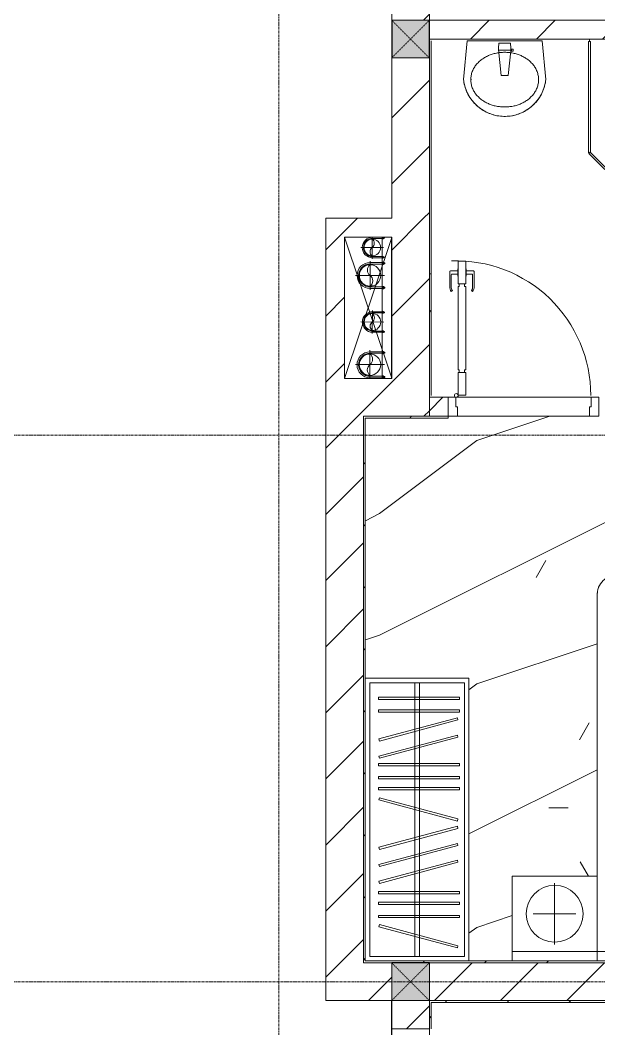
# Model space of a CAD drawing. Header units: millimetres. Extents: x 5121 to 246734, y -48180 to 129206.
# Drawn here: x 116880 to 119953, y 25287 to 30637 of the extents above; entities that cross this region are included whole.
import ezdxf

# ---------------------------------------------------------------- set-up
doc = ezdxf.new("R2010")
doc.units = ezdxf.units.MM
for name, pattern in [('Dash', [6, 3, -3]), ('Grid Line', [22.225, 12.7, -3.175, 3.175, -3.175]), ('IMPORT-CENTER _3_', [10.16, 6.35, -1.27, 1.27, -1.27])]:
    doc.linetypes.add(name, pattern=pattern)
for name, color, linetype, lineweight in [('0-1', 7, 'Continuous', 5), ('0-2', 50, 'Continuous', 9), ('A-CLNG', 13, 'Continuous', 9), ('A-DETL-GENF', 92, 'Continuous', 9), ('A-DETL-GENF-1', 50, 'Continuous', 9), ('A-DOOR', 31, 'Continuous', 9), ('A-DOOR-1', 253, 'Continuous', 9), ('A-DOOR-2', 50, 'Continuous', 9), ('A-DOOR-FRAM', 31, 'Continuous', 9), ('A-FLOR', 192, 'Continuous', 9), ('A-FLOR-1', 50, 'Continuous', 9), ('A-FLOR-PATT-1', 9, 'Continuous', 9), ('A-GLAZ-CURT-1', 253, 'Continuous', 9), ('A-GLAZ-CURT-2', 50, 'Continuous', 9), ('A-WALL', 113, 'Continuous', 9), ('A-WALL-1', 250, 'Continuous', 18), ('A-WALL-2', 50, 'Continuous', 9), ('A-WALL-PATT-1', 9, 'Continuous', 9), ('A-WALL-PATT-2', 50, 'Continuous', 9), ('A-WALL-PATT-3', 111, 'Continuous', 9), ('G-IMPT', 8, 'Continuous', 9), ('G-IMPT-2', 8, 'IMPORT-CENTER _3_', 9), ('I-FURN-1', 253, 'Continuous', 9), ('M-EQPM', 50, 'Continuous', 9), ('P-SANR-FIXT-1', 253, 'Continuous', 9), ('P-SANR-FIXT-2', 221, 'Continuous', 9), ('S-COLS', 52, 'Continuous', 9), ('S-COLS-1', 7, 'Continuous', 5), ('S-COLS-5', 52, 'Continuous', 25), ('S-COLS-6', 52, 'Dash', 9), ('S-COLS-HDLN', 52, 'Dash', 9), ('S-GRID-1', 1, 'Grid Line', 9)]:
    doc.layers.add(name, color=color, linetype=linetype, lineweight=lineweight)
pattern_1 = [(45, (0, 0), (-175.3625, 175.3625), [])]
pattern_2 = [(45, (0, 0), (-164.40233, 164.40233), [])]

# ---------------------------------------------------------------- blocks, each defined once
blk = doc.blocks.new('DOOR_CW_01 CANH MO-PANEL KINH - DIG_02-800x2200-CỬA NHÔM KÍNH-400864-TKCS_MB TỔNG THỂ TẦNG 1')
at = {"layer": 'A-DETL-GENF-1'}
for p, q in [((-347, 772), (-307, 772)), ((-347, 652), (-347, 772)), ((-307, 772), (-307, 652)), ((-392, 637), (-392, 716.5)), ((-349, 720.5), (-388, 720.5)), ((-384, 699.5), (-384, 637)), ((-349, 703.5), (-380, 703.5)), ((-349, 731.8), (-347, 731.8)), ((-349, 692.2), (-349, 731.8)), ((-347, 692.2), (-347, 731.8)), ((-307, 692.2), (-307, 731.8)), ((-305, 731.8), (-307, 731.8)), ((-305, 692.2), (-305, 731.8)), ((-305, 720.5), (-266, 720.5)), ((-305, 703.5), (-274, 703.5)), ((-270, 699.5), (-270, 637)), ((-262, 637), (-262, 716.5)), ((-347, 692.2), (-349, 692.2)), ((-307, 652), (-347, 652)), ((-313, 652), (-341, 652)), ((-341, 652), (-341, 638)), ((-313, 638), (-313, 652)), ((-307, 692.2), (-305, 692.2)), ((-383.9, 611.2), (-377.3, 615.8)), ((-347, 638), (-341, 638)), ((-347, 638), (-347, 196)), ((-307, 638), (-313, 638)), ((-307, 196), (-307, 638)), ((-270.1, 611.2), (-276.7, 615.8)), ((-347, 196), (-341, 196)), ((-307, 182), (-347, 182)), ((-347, 182), (-347, 62)), ((-341, 196), (-341, 182)), ((-341, 182), (-313, 182)), ((-307, 196), (-313, 196)), ((-313, 182), (-313, 196)), ((-307, 62), (-307, 182)), ((-347, 62), (-307, 62))]:
    blk.add_line(p, q, dxfattribs=at)
blk.add_circle((-357, 60), 10, dxfattribs=at)
for centre, radius, start, end in [((-357, 60), 714, 360, 92), ((-388, 716.5), 4, 90, 180), ((-380, 699.5), 4, 90, 180), ((-274, 699.5), 4, 0, 90), ((-266, 716.5), 4, 0, 90), ((-347, 637), 45, 180, 215), ((-347, 637), 37, 180, 215), ((-307, 637), 37, 325, 0), ((-307, 637), 45, 325, 0)]:
    blk.add_arc(centre, radius, start, end, dxfattribs=at)
at = {"layer": 'A-DOOR-2'}
for p, q in [((-360, 50), (-400, 50)), ((-400, 50), (-400, -50)), ((-360, 0), (-360, 50)), ((-350, 0), (-360, 0)), ((-357, 50), (-332, 50)), ((-350, -50), (-350, 0)), ((360, 0), (350, 0)), ((350, 0), (350, -50)), ((400, 50), (360, 50)), ((360, 50), (360, 0)), ((400, -50), (400, 50)), ((-400, -50), (-350, -50)), ((350, -50), (400, -50))]:
    blk.add_line(p, q, dxfattribs=at)
blk = doc.blocks.new('bonruatreo - Chậu rửa-348246-TKCS_MB TỔNG THỂ TẦNG 1')
at = {"layer": 'P-SANR-FIXT-1'}
for p, q in [((-218.6, 205), (-198.4, 0)), ((180.6, 205), (176.4, 205)), ((198.4, 0), (218.6, 205)), ((-198.4, 0), (198.4, 0)), ((165, 0), (-165, 0))]:
    blk.add_line(p, q, dxfattribs=at)
at = {"layer": 'P-SANR-FIXT-1', "flags": 128}
blk.add_lwpolyline([(-218.6, 205), (-217.4, 213.7), (-215.9, 222.4), (-214, 231), (-211.8, 239.5), (-209.3, 247.9), (-206.4, 256.2), (-203.2, 264.4), (-199.6, 272.5), (-195.8, 280.4), (-191.6, 288.1), (-187.1, 295.7), (-182.3, 303.1), (-177.3, 310.3), (-171.9, 317.3), (-166.3, 324.1), (-160.4, 330.6), (-154.2, 336.9), (-147.8, 342.9), (-141.2, 348.7), (-134.3, 354.2), (-127.3, 359.4), (-120, 364.4), (-112.5, 369), (-104.9, 373.4), (-97.1, 377.4), (-89.1, 381.2), (-81, 384.6), (-72.7, 387.6), (-64.4, 390.4), (-55.9, 392.8), (-47.3, 394.8), (-38.7, 396.6), (-30, 397.9), (-21.3, 399), (-12.5, 399.6), (-3.7, 400), (5.1, 399.9), (13.9, 399.6), (22.6, 398.8), (31.4, 397.8), (40.1, 396.3), (48.7, 394.5), (57.2, 392.4), (65.7, 390), (74, 387.2), (82.2, 384.1), (90.3, 380.6), (98.3, 376.8), (106.1, 372.7), (113.7, 368.3), (121.1, 363.6), (128.4, 358.7), (135.4, 353.4), (142.2, 347.8), (148.8, 342), (155.2, 335.9), (161.3, 329.6), (167.2, 323), (172.8, 316.2), (178.1, 309.2), (183.1, 302), (187.8, 294.6), (192.2, 287), (196.4, 279.2), (200.2, 271.3), (203.7, 263.2), (206.8, 255), (209.7, 246.6), (212.2, 238.2), (214.3, 229.7), (216.1, 221.1), (217.6, 212.4), (218.6, 205)], dxfattribs=at)
at = {"layer": 'P-SANR-FIXT-1'}
blk.add_arc((0, 180), 220, 6.525, 173.475, dxfattribs=at)
for points in [[(-180, 205), (-180, 212.4), (-178.6, 227.3), (-172.4, 248.8), (-162.5, 268.9), (-149.4, 287), (-133.8, 303), (-116.1, 316.6), (-96.9, 327.9), (-76.5, 336.8), (-55.2, 343.5), (-33.3, 347.9), (-11.2, 350.1), (11.1, 350.1), (33.3, 347.9), (55.2, 343.5), (76.5, 336.8), (96.9, 327.9), (116.1, 316.6), (133.8, 302.9), (149.5, 287), (162.5, 268.8), (172.4, 248.8), (178.6, 227.3), (180, 212.4), (180, 205)], [(180, 205), (180, 197.6), (178.6, 182.7), (172.4, 161.2), (162.5, 141.2), (149.5, 123), (133.8, 107.1), (116.1, 93.4), (96.9, 82.1), (76.5, 73.2), (55.2, 66.5), (33.3, 62.1), (11.1, 59.9), (-11.2, 59.9), (-33.3, 62.1), (-55.2, 66.5), (-76.5, 73.2), (-96.9, 82.1), (-116.1, 93.4), (-133.8, 107), (-149.4, 123), (-162.5, 141.1), (-172.4, 161.2), (-178.6, 182.7), (-180, 197.6), (-180, 205)]]:
    blk.add_open_spline(points, degree=3, dxfattribs=at)
at = {"layer": 'P-SANR-FIXT-2'}
for p, q in [((-18.5, 182.5), (-32.2, 52.9)), ((18.5, 182.5), (-18.5, 182.5)), ((33, 45.4), (18.5, 182.5)), ((-35.6, 54.2), (-44.7, 54.2)), ((-44.7, 54.2), (-44.7, 42.8)), ((-35.6, 52.9), (-35.6, 54.2)), ((-44.7, 42.8), (-35.6, 42.8)), ((-32.2, 52.9), (-35.6, 52.9)), ((-35.6, 44.2), (-35.6, 52.9)), ((-35.6, 42.8), (-35.6, 44.2)), ((-35.6, 44.2), (-33.1, 44.2)), ((-32.2, 52.9), (-33.1, 44.2)), ((-33, 37.3), (-31.4, 12.2)), ((32.7, 48.5), (-32.7, 48.5)), ((-30.2, 11), (30.2, 11)), ((31.4, 12.2), (33, 37.3))]:
    blk.add_line(p, q, dxfattribs=at)
for centre, radius, start, end in [((5.5, 41.4), 38.7, 175.8543, 186.034), ((-30.1, 12.3), 1.3, 183.5997, 268.7722), ((30.1, 12.3), 1.3, 271.2278, 356.4003), ((-5.5, 41.4), 38.7, 353.966, 6.034)]:
    blk.add_arc(centre, radius, start, end, dxfattribs=at)
blk = doc.blocks.new('System Panel - Glazed-850632-TKCS_MB TỔNG THỂ TẦNG 1')
at = {"layer": 'A-GLAZ-CURT-2'}
for p, q in [((295.3, 5), (-295.3, 5)), ((-295.3, 5), (-295.3, -5)), ((295.3, -5), (295.3, 5)), ((-295.3, -5), (295.3, -5))]:
    blk.add_line(p, q, dxfattribs=at)
blk = doc.blocks.new('System Panel - Glazed-850633-TKCS_MB TỔNG THỂ TẦNG 1')
at = {"layer": 'A-GLAZ-CURT-2'}
for p, q in [((316.6, 5), (-316.6, 5)), ((-316.6, 5), (-316.6, -5)), ((316.6, -5), (316.6, 5)), ((-316.6, -5), (316.6, -5))]:
    blk.add_line(p, q, dxfattribs=at)
blk = doc.blocks.new('GIUONG NGU-2TAB-1600x2000 - GIUONG NGU-2TAB-1600x2000-842839-TKCS_MB TỔNG THỂ TẦNG 1')
at = {"layer": 'I-FURN-1'}
for p, q in [((8.5, 0), (8.5, -50)), ((458.5, -50), (458.5, 0)), ((458.5, 0), (458.5, -50)), ((2108.2, -50), (2108.2, 0)), ((458.5, -50), (8.5, -50)), ((8.5, -50), (8.5, -450.3)), ((8.5, -50), (458.5, -50)), ((458.5, -50), (8.5, -50)), ((8.5, -50), (8.5, -450.3)), ((458.5, -450.3), (458.5, -50)), ((2108.2, -50), (458.5, -50)), ((458.5, -50), (458.5, -1938.9)), ((458.5, -50), (2108.2, -50)), ((458.5, -1938.9), (458.5, -50)), ((458.5, -450.3), (458.5, -50)), ((458.5, -50), (2108.2, -50)), ((2108.2, 0), (2108.2, -50)), ((2558.2, -50), (2108.2, -50)), ((2108.2, -50), (2108.2, -450.3)), ((2108.2, -1938.9), (2108.2, -50)), ((2108.2, -50), (2558.2, -50)), ((2108.2, -50), (2558.2, -50)), ((2108.2, -450.3), (2108.2, -50)), ((2108.2, -50), (2108.2, -1938.9)), ((2558.2, -50), (2558.2, 0)), ((2558.2, -450.3), (2558.2, -50)), ((2558.2, -50), (2558.2, -450.3)), ((233.5, -86.8), (233.5, -413.5)), ((508.5, -100), (2058.2, -100)), ((508.5, -1938.9), (508.5, -100)), ((2058.2, -100), (2058.2, -1938.9)), ((2333.2, -86.8), (2333.2, -413.5)), ((120.2, -250.2), (346.8, -250.2)), ((2446.5, -250.2), (2219.8, -250.2)), ((8.5, -450.3), (458.5, -450.3)), ((8.5, -450.3), (458.5, -450.3)), ((2108.2, -450.3), (2558.2, -450.3)), ((2558.2, -450.3), (2108.2, -450.3)), ((1997.1, -2000), (569.6, -2000)), ((569.6, -2050), (1997.1, -2050)), ((1997.1, -2050), (569.6, -2050))]:
    blk.add_line(p, q, dxfattribs=at)
for centre in [(233.5, -250.2), (2333.2, -250.2)]:
    blk.add_circle(centre, 150.7, dxfattribs=at)
for centre, radius, start, end in [((569.6, -1938.9), 111.1, 180, 270), ((569.6, -1938.9), 111.1, 180, 270), ((569.6, -1938.9), 61.1, 180, 270), ((1997.1, -1938.9), 111.1, 270, 360), ((1997.1, -1938.9), 61.1, 270, 0), ((1997.1, -1938.9), 111.1, 270, 0)]:
    blk.add_arc(centre, radius, start, end, dxfattribs=at)
blk = doc.blocks.new('TU QUAN AO-SUITE ROOM_3 - TU QUAN AO-SUITE ROOM_3-V96-TKCS_MB TỔNG THỂ TẦNG 1')
at = {"layer": 'I-FURN-1'}
for p, q in [((-550, 1500), (0, 1500)), ((0, 1500), (-550, 1500)), ((0, 1500), (0, 0)), ((0, 0), (0, 1500)), ((-24, 1476), (-526, 1476)), ((-526, 1476), (-526, 600)), ((-526, 1476), (-526, 24)), ((-287, 576), (-287, 1476)), ((-263, 576), (-263, 1476)), ((-24, 24), (-24, 1476)), ((-480.1, 1386.9), (-480.1, 1398.9)), ((-480.1, 1398.9), (-50.1, 1398.9)), ((-480.1, 1386.9), (-480.1, 1398.9)), ((-50.1, 1398.9), (-50.1, 1386.9)), ((-50.1, 1386.9), (-480.1, 1386.9)), ((-480.1, 1320.5), (-480.1, 1332.5)), ((-480.1, 1332.5), (-50.1, 1332.5)), ((-480.1, 1320.5), (-480.1, 1332.5)), ((-50.1, 1320.5), (-480.1, 1320.5)), ((-478.3, 1178.1), (-61.3, 1289.9)), ((-61.3, 1289.9), (-58.2, 1278.3)), ((-50.1, 1332.5), (-50.1, 1320.5)), ((-58.2, 1278.3), (-475.2, 1166.5)), ((-478.3, 1086.9), (-61.3, 1198.6)), ((-475.2, 1166.5), (-478.3, 1178.1)), ((-58.2, 1187.1), (-475.2, 1075.3)), ((-61.3, 1198.6), (-58.2, 1187.1)), ((-475.2, 1075.3), (-478.3, 1086.9)), ((-480.1, 1035.3), (-480.1, 1047.3)), ((-480.1, 1047.3), (-50.1, 1047.3)), ((-480.1, 1035.3), (-480.1, 1047.3)), ((-50.1, 1035.3), (-480.1, 1035.3)), ((-50.1, 1047.3), (-50.1, 1035.3)), ((-480.1, 965.8), (-480.1, 977.8)), ((-480.1, 977.8), (-50.1, 977.8)), ((-480.1, 965.8), (-480.1, 977.8)), ((-50.1, 965.8), (-480.1, 965.8)), ((-50.1, 977.8), (-50.1, 965.8)), ((-480.1, 908.6), (-480.1, 920.6)), ((-480.1, 920.6), (-50.1, 920.6)), ((-480.1, 908.6), (-480.1, 920.6)), ((-50.1, 920.6), (-50.1, 908.6)), ((-50.1, 908.6), (-480.1, 908.6)), ((-475.2, 865.5), (-478.3, 853.9)), ((-58.2, 753.7), (-475.2, 865.5)), ((-478.3, 853.9), (-61.3, 742.1)), ((-61.3, 742.1), (-58.2, 753.7)), ((-478.3, 603.1), (-61.3, 714.9)), ((-58.2, 703.3), (-475.2, 591.5)), ((-61.3, 714.9), (-58.2, 703.3)), ((-526, 24), (-526, 600)), ((-478.3, 511.9), (-61.3, 623.6)), ((-475.2, 591.5), (-478.3, 603.1)), ((-58.2, 612.1), (-475.2, 500.3)), ((-61.3, 623.6), (-58.2, 612.1)), ((-287, 24), (-287, 576)), ((-263, 24), (-263, 576)), ((-478.3, 423.1), (-61.3, 534.9)), ((-475.2, 500.3), (-478.3, 511.9)), ((-58.2, 523.3), (-475.2, 411.5)), ((-61.3, 534.9), (-58.2, 523.3)), ((-475.2, 411.5), (-478.3, 423.1)), ((-480.1, 368.4), (-480.1, 356.4)), ((-50.1, 368.4), (-480.1, 368.4)), ((-480.1, 356.4), (-50.1, 356.4)), ((-50.1, 356.4), (-50.1, 368.4)), ((-480.1, 311.2), (-480.1, 299.2)), ((-50.1, 311.2), (-480.1, 311.2)), ((-480.1, 299.2), (-50.1, 299.2)), ((-50.1, 299.2), (-50.1, 311.2)), ((-480.1, 241.7), (-480.1, 229.7)), ((-50.1, 241.7), (-480.1, 241.7)), ((-480.1, 229.7), (-50.1, 229.7)), ((-50.1, 229.7), (-50.1, 241.7)), ((-475.2, 192.7), (-478.3, 181.1)), ((-478.3, 181.1), (-61.3, 69.4)), ((-58.2, 80.9), (-475.2, 192.7)), ((-61.3, 69.4), (-58.2, 80.9)), ((-526, 24), (-24, 24))]:
    blk.add_line(p, q, dxfattribs=at)
blk = doc.blocks.new('NCV_TKTC_TANG 1_rvt-1-TKCS_MB TỔNG THỂ TẦNG 1')
at = {"layer": 'A-FLOR-PATT-1'}
h = blk.add_hatch(dxfattribs=at)
h.set_pattern_fill('FP_8', color=256, style=0, pattern_type=2)
h.set_pattern_definition([(0, (0, 0), (2519.68, 629.92), [103.937, -1785.823, 103.937, -1785.823, -10078.72]), (0, (0, 0), (2519.68, 629.92), [-3779.52, 103.937, -3675.583, 103.937, -1785.823, -4409.44]), (0, (0, 0), (2519.68, 629.92), [-9448.8, 103.937, -1155.903, 103.937, -3045.663]), (120, (944.9, 314.96), (-1805.3667, 1867.147), [103.937, -1785.823, 103.937, -11864.543]), (120, (944.9, 314.96), (-1805.3667, 1867.147), [-1993.697, -1785.823, 103.937, -3675.583, -6299.2]), (120, (944.9, 314.96), (-1805.3667, 1867.147), [-7559.04, 103.937, -1785.823, 103.937, -4305.503]), (120, (944.9, 314.96), (-1805.3667, 1867.147), [-9552.737, -1155.903, 103.937, -3045.663]), (240, (1259.84, 1574.8), (-714.3133, -2497.067), [103.937, -1785.823, 103.937, -11864.543]), (240, (1259.84, 1574.8), (-714.3133, -2497.067), [-1993.697, -1785.823, 103.937, -3675.583, -6299.2]), (240, (1259.84, 1574.8), (-714.3133, -2497.067), [-7559.04, 103.937, -1785.823, 103.937, -4305.503]), (240, (1259.84, 1574.8), (-714.3133, -2497.067), [-9552.737, -1155.903, 103.937, -3045.663])])
h.paths.add_polyline_path([(119492.8, 25646.9), (119492.8, 26097.3), (119942.8, 26097.3), (119942.8, 27585.8), (119946.6, 27614.6), (119957.7, 27641.4), (119975.4, 27664.4), (119998.4, 27682), (120025.2, 27693.2), (120053.9, 27696.9), (121481.4, 27696.9), (121510.1, 27693.2), (121540.8, 27679.1), (121559.9, 27664.4), (121577.6, 27641.4), (121588.7, 27614.6), (121592.5, 27585.8), (121592.5, 26097.3), (122042.5, 26097.3), (122042.6, 25646.9), (122052.6, 25646.9), (122052.6, 25736.9), (122752.6, 25736.9), (122750.1, 28526.9), (121652.6, 28526.9), (121652.6, 28276.9), (120052.6, 28276.9), (120052.6, 28526.9), (119952.6, 28526.9), (119952.6, 28536.9), (119152.6, 28536.9), (119152.6, 28526.9), (118712.6, 28526.9), (118713.8, 27146.9), (119262.6, 27146.9), (119262.6, 25646.9), (119283.6, 25646.9)])
h = blk.add_hatch(dxfattribs=at)
h.set_pattern_fill('FP_4', color=256, style=0, pattern_type=2)
h.set_pattern_definition([(216.87, (516.46, 1291.15), (3873.4454, 2582.3069), [645.575, -5810.175]), (206.565, (1291.15, 903.8), (-1291.1515, -1291.1492), [1443.55, -1443.55]), (198.435, (1291.15, 258.23), (-2582.2983, -1291.1527), [816.596, -3266.38])])
h.paths.add_polyline_path([(119492.8, 25646.9), (119492.8, 26097.3), (119942.8, 26097.3), (119942.8, 27585.8), (119946.6, 27614.6), (119957.7, 27641.4), (119975.4, 27664.4), (119998.4, 27682), (120025.2, 27693.2), (120053.9, 27696.9), (121481.4, 27696.9), (121510.1, 27693.2), (121540.8, 27679.1), (121559.9, 27664.4), (121577.6, 27641.4), (121588.7, 27614.6), (121592.5, 27585.8), (121592.5, 26097.3), (122042.5, 26097.3), (122042.6, 25646.9), (122052.6, 25646.9), (122052.6, 25736.9), (122752.6, 25736.9), (122750.1, 28526.9), (121652.6, 28526.9), (121652.6, 28276.9), (120052.6, 28276.9), (120052.6, 28526.9), (119952.6, 28526.9), (119952.6, 28536.9), (119152.6, 28536.9), (119152.6, 28526.9), (118712.6, 28526.9), (118713.8, 27146.9), (119262.6, 27146.9), (119262.6, 25646.9), (119283.6, 25646.9)])
at = {"layer": 'A-WALL-PATT-1'}
h = blk.add_hatch(dxfattribs=at)
h.set_pattern_fill('FP_2', color=256, style=0, pattern_type=2)
h.set_pattern_definition(pattern_1)
h.paths.add_polyline_path([(122417.9, 30536.9), (122752.6, 30536.9), (122752.6, 30636.9), (120952.6, 30636.9), (120952.6, 30536.9), (121902.6, 30536.9)])
h.paths.add_polyline_path([(119052.6, 30536.9), (120852.6, 30536.9), (120852.6, 30636.9), (119052.6, 30636.9)])
h = blk.add_hatch(dxfattribs=at)
h.set_pattern_fill('FP_11', color=256, style=0, pattern_type=2)
h.set_pattern_definition([(0, (0, 0), (1259.84, 314.96), [103.937, -840.943, 103.937, -840.943, -5039.36]), (0, (0, 0), (1259.84, 314.96), [-1889.76, 103.937, -1785.823, 103.937, -840.943, -2204.72]), (0, (0, 0), (1259.84, 314.96), [-4724.4, 103.937, -525.983, 103.937, -1470.863]), (120, (472.44, 157.48), (-902.6834, 933.57344), [103.937, -840.943, 103.937, -5880.303]), (120, (472.44, 157.48), (-902.6834, 933.57344), [-1048.817, -840.943, 103.937, -1785.823, -3149.6]), (120, (472.44, 157.48), (-902.6834, 933.57344), [-3779.52, 103.937, -840.943, 103.937, -2100.783]), (120, (472.44, 157.48), (-902.6834, 933.57344), [-4828.337, -525.983, 103.937, -1470.863]), (240, (629.92, 787.4), (-357.1566, -1248.53344), [103.937, -840.943, 103.937, -5880.303]), (240, (629.92, 787.4), (-357.1566, -1248.53344), [-1048.817, -840.943, 103.937, -1785.823, -3149.6]), (240, (629.92, 787.4), (-357.1566, -1248.53344), [-3779.52, 103.937, -840.943, 103.937, -2100.783]), (240, (629.92, 787.4), (-357.1566, -1248.53344), [-4828.337, -525.983, 103.937, -1470.863])])
h.paths.add_polyline_path([(119062.6, 28646.9), (119062.6, 30526.9), (119052.6, 30526.9), (119052.6, 28646.9), (119059.1, 28646.9)])
h = blk.add_hatch(dxfattribs=at)
h.set_pattern_fill('FP_2', color=256, style=0, pattern_type=2)
h.set_pattern_definition(pattern_1)
h.paths.add_polyline_path([(119052.6, 28536.9), (119152.6, 28536.9), (119152.6, 28636.9), (119052.6, 28636.9), (119052.6, 28586.9)])
h.paths.add_polyline_path([(120852.6, 28536.9), (120852.6, 28636.9), (119952.6, 28636.9), (119952.6, 28536.9), (120349.5, 28536.9)])
at = {"layer": 'A-WALL-PATT-2'}
h = blk.add_hatch(dxfattribs=at)
h.set_pattern_fill('FP_10', color=256, style=0, pattern_type=2)
h.set_pattern_definition(pattern_2)
h.paths.add_polyline_path([(119052.6, 30636.9), (119062.6, 30638.4), (119062.6, 32396.1), (119052.6, 32395.3), (119052.6, 30637)])
h.paths.add_polyline_path([(119062.6, 33486.1), (119062.6, 33636.9), (119052.6, 33636.9), (119053.4, 33486.1), (119062.2, 33486.1)])
h = blk.add_hatch(dxfattribs=at)
h.set_pattern_fill('FP_10', color=256, style=0, pattern_type=2)
h.set_pattern_definition(pattern_2)
h.paths.add_polyline_path([(121652.6, 28526.9), (122752.6, 28526.9), (122752.6, 28536.9), (119952.6, 28536.9), (119952.6, 28526.9), (121183.2, 28526.9)])
h.paths.add_polyline_path([(118852.6, 28526.9), (119152.6, 28526.9), (119152.6, 28536.9), (118702.6, 28536.9), (118702.6, 28526.9), (118721.2, 28526.9)])
h = blk.add_hatch(dxfattribs=at)
h.set_pattern_fill('FP_10', color=256, style=0, pattern_type=2)
h.set_pattern_definition(pattern_2)
h.paths.add_polyline_path([(118702.6, 25636.9), (118712.6, 25637.2), (118712.6, 28526.9), (118702.6, 28526.9), (118702.6, 25646.9)])
h = blk.add_hatch(dxfattribs=at)
h.set_pattern_fill('FP_10', color=256, style=0, pattern_type=2)
h.set_pattern_definition(pattern_2)
h.paths.add_polyline_path([(121592.5, 25636.9), (122052.6, 25636.9), (122052.6, 25646.9), (118712.6, 25646.9), (118713.8, 25636.9), (121183.2, 25636.9)])
h = blk.add_hatch(dxfattribs=at)
h.set_pattern_fill('FP_10', color=256, style=0, pattern_type=2)
h.set_pattern_definition(pattern_2)
h.paths.add_polyline_path([(119062.6, 22436.9), (119062.6, 24196.5), (119052.6, 24196.5), (119052.6, 22436.9)])
h.paths.add_polyline_path([(119052.6, 25286.5), (119062.6, 25287.4), (119062.6, 25436.9), (119052.6, 25436.9), (119052.6, 25287)])
h = blk.add_hatch(dxfattribs=at)
h.set_pattern_fill('FP_10', color=256, style=0, pattern_type=2)
h.set_pattern_definition(pattern_2)
h.paths.add_polyline_path([(121837.6, 25426.9), (122042.4, 25426.9), (122042.4, 25436.9), (119062.6, 25436.6), (119062.6, 25426.9), (121183.2, 25426.9)])
at = {"layer": 'A-FLOR-1'}
for p, q in [((119902.6, 30525), (119902.6, 30536.9)), ((119912.6, 28636.9), (119192.6, 28636.9)), ((119902.6, 28536.9), (119202.6, 28536.9)), ((119202.6, 28536.9), (119902.6, 28536.9))]:
    blk.add_line(p, q, dxfattribs=at)
at = {"layer": 'A-WALL-1'}
for p, q in [((119052.6, 32395.3), (119052.6, 30636.9)), ((120852.6, 30636.9), (119052.6, 30636.9)), ((119052.6, 30636.9), (119052.6, 30536.9)), ((119052.6, 30636.9), (119062.6, 30636.9)), ((119052.6, 30536.9), (120852.6, 30536.9)), ((119052.6, 30526.9), (119052.6, 28646.9)), ((119062.6, 28646.9), (119062.6, 30526.9)), ((119052.6, 28636.9), (119052.6, 28536.9)), ((119052.6, 28536.9), (118702.6, 28536.9)), ((118702.6, 28536.9), (118702.6, 28526.9)), ((118702.6, 28526.9), (118702.6, 25636.9)), ((118712.6, 28526.9), (119152.6, 28526.9)), ((118712.6, 25646.9), (118712.6, 28526.9)), ((119152.6, 28526.9), (119152.6, 28536.9)), ((118702.6, 25636.9), (118712.6, 25636.9)), ((122042.6, 25646.9), (118712.6, 25646.9)), ((118712.6, 25636.9), (122052.6, 25636.9)), ((119052.6, 25436.9), (119052.6, 25287.4)), ((119062.6, 25436.9), (119052.6, 25436.9)), ((122042.4, 25436.9), (119062.6, 25436.9)), ((119062.6, 25286.5), (119062.6, 25426.9)), ((119062.6, 25426.9), (122042.4, 25426.9))]:
    blk.add_line(p, q, dxfattribs=at)
at = {"layer": 'A-WALL-2'}
for p, q in [((119152.6, 28636.9), (119052.6, 28636.9)), ((119052.6, 28536.9), (119152.6, 28536.9)), ((119152.6, 28536.9), (119052.6, 28536.9)), ((119902.6, 28536.9), (119202.6, 28536.9))]:
    blk.add_line(p, q, dxfattribs=at)
at = {"layer": 'A-DOOR-1'}
blk.add_blockref('DOOR_CW_01 CANH MO-PANEL KINH - DIG_02-800x2200-CỬA NHÔM KÍNH-400864-TKCS_MB TỔNG THỂ TẦNG 1', (119552.6, 28586.9), dxfattribs=at)
at = {"layer": 'A-GLAZ-CURT-1'}
for name, p, rotation in [('System Panel - Glazed-850632-TKCS_MB TỔNG THỂ TẦNG 1', (119902.6, 30229.6), 270.0000000000008), ('System Panel - Glazed-850633-TKCS_MB TỔNG THỂ TẦNG 1', (120126.4, 29710.4), 315.0000000000011)]:
    blk.add_blockref(name, p, dxfattribs=dict(at, rotation=rotation))
at = {"layer": 'I-FURN-1', "rotation": 180}
blk.add_blockref('GIUONG NGU-2TAB-1600x2000 - GIUONG NGU-2TAB-1600x2000-842839-TKCS_MB TỔNG THỂ TẦNG 1', (122051, 25646.9), dxfattribs=at)
at = {"layer": 'I-FURN-1'}
blk.add_blockref('TU QUAN AO-SUITE ROOM_3 - TU QUAN AO-SUITE ROOM_3-V96-TKCS_MB TỔNG THỂ TẦNG 1', (119262.6, 25646.9), dxfattribs=at)
at = {"layer": 'P-SANR-FIXT-1', "rotation": 180}
blk.add_blockref('bonruatreo - Chậu rửa-348246-TKCS_MB TỔNG THỂ TẦNG 1', (119452.6, 30526.9), dxfattribs=at)
blk = doc.blocks.new('TKTC_XREF_251221_MB TANG 1 - TKTC_XREF_260130_MB TANG 1_dwg_CUM U_DN100-V304-TKCS_MB TỔNG THỂ TẦNG 1')
at = {"layer": 'G-IMPT'}
for p, q in [((-72.7, 69.3), (-72.7, 60.7)), ((-66.9, 67.9), (-71.7, 67.9)), ((-65, 69), (0, 69)), ((-79.1, 66.6), (-79.1, 63.4)), ((-76.6, 66.6), (-76.6, 63.4)), ((-74.6, 66.6), (-74.6, 63.4)), ((-66.9, 62.1), (-71.7, 62.1)), ((-79.1, -63.4), (-79.1, -66.6)), ((-76.6, -63.4), (-76.6, -66.6)), ((-74.6, -63.4), (-74.6, -66.6)), ((-72.7, -60.7), (-72.7, -69.3)), ((-66.9, -62.1), (-71.7, -62.1)), ((-66.9, -67.9), (-71.7, -67.9)), ((-65, -69), (0, -69))]:
    blk.add_line(p, q, dxfattribs=at)
at = {"layer": 'G-IMPT', "flags": 128}
for points in [[(-71.7, 59.2), (-66.9, 59.2), (-66.9, 70.8), (-71.7, 70.8)], [(-66.9, 70.8), (-66.9, 72.7), (-65, 72.7), (-65, 57.3), (-66.9, 57.3), (-66.9, 59.2)], [(-72.7, 67.6), (-78.1, 67.6), (-78.1, 62.4), (-72.7, 62.4)], [(-65, 61), (0, 61), (0, 57)], [(-72.7, -62.4), (-78.1, -62.4), (-78.1, -67.6), (-72.7, -67.6)], [(-66.9, -70.6), (-66.9, -59.2), (-71.7, -59.2)], [(-66.9, -59.2), (-66.9, -57.3), (-65, -57.3), (-65, -70.6)], [(-65, -61), (0, -61), (0, -57)]]:
    blk.add_lwpolyline(points, dxfattribs=at)
at = {"layer": 'G-IMPT'}
for centre, radius, start, end in [((-71.1, 69.3), 1.56, 112.61986, 247.38014), ((-67.9, 65), 4.8, 143.1301, 216.8699), ((0, 0), 69, 270, 90), ((-78.1, 66.6), 0.96, 90, 180), ((-78.1, 63.4), 0.96, 180, 270), ((-71.1, 60.7), 1.56, 112.61986, 247.38014), ((0, 0), 61, 270, 90), ((0, 0), 57, 270, 90), ((-78.1, -63.4), 0.96, 90, 180), ((-78.1, -66.6), 0.96, 180, 270), ((-71.1, -60.7), 1.56, 112.61986, 247.38014), ((-67.9, -65), 4.8, 143.1301, 216.8699), ((-71.1, -69.3), 1.56, 112.61986, 247.38014)]:
    blk.add_arc(centre, radius, start, end, dxfattribs=at)
blk = doc.blocks.new('TKTC_XREF_251221_MB TANG 1 - TKTC_XREF_260130_MB TANG 1_dwg_$cc-V305-TKCS_MB TỔNG THỂ TẦNG 1')
at = {"layer": 'G-IMPT'}
blk.add_circle((0, 0), 0.5, dxfattribs=at)
for centre, radius, start, end in [((0, 0), 0.5, 90, 270), ((0.188, 0.25), 0.313, 126.8699, 233.1301), ((-0.188, -0.25), 0.313, 306.8699, 53.1301)]:
    blk.add_arc(centre, radius, start, end, dxfattribs=at)
at = {"layer": 'G-IMPT-2'}
for p, q in [((0, -0.616), (0, 0.673)), ((-0.673, 0), (0.673, 0))]:
    blk.add_line(p, q, dxfattribs=at)
blk = doc.blocks.new('TKTC_XREF_251221_MB TANG 1 - TKTC_XREF_260130_MB TANG 1_dwg_$cc-4202114-TKCS_MB TỔNG THỂ TẦNG 1')
at = {"layer": 'G-IMPT'}
blk.add_circle((0, 0), 0.5, dxfattribs=at)
for centre, radius, start, end in [((0, 0), 0.5, 90, 270), ((0.188, 0.25), 0.313, 126.8699, 233.1301), ((-0.188, -0.25), 0.313, 306.8699, 53.1301)]:
    blk.add_arc(centre, radius, start, end, dxfattribs=at)
at = {"layer": 'G-IMPT-2'}
for p, q in [((0, -0.673), (0, 0.673)), ((-0.673, 0), (0.673, 0))]:
    blk.add_line(p, q, dxfattribs=at)
blk = doc.blocks.new('TKTC_XREF_251221_MB TANG 1 - TKTC_XREF_260130_MB TANG 1_dwg_CUM U_DN100-4202115-TKCS_MB TỔNG THỂ TẦNG 1')
at = {"layer": 'G-IMPT'}
blk.add_hatch(color=256, dxfattribs=at).paths.add_polyline_path([(0, -61), (0.5, -56.9), (25.7, -50.5), (36.6, -43.1), (47.8, -30.5), (54.6, -15.8), (55.1, -14.8), (57, 0), (52.8, 20.1), (43.1, 36.6), (30.5, 47.8), (15.8, 54.6), (14.8, 55.1), (0, 58.9), (0, 61), (28.5, 53.7), (40.3, 45.3), (49.4, 35), (55.1, 25.1), (59.4, 11.9), (59.4, -11.9), (53.7, -28.5), (45.3, -40.3), (35, -49.4), (25.1, -55.1), (14.8, -59.1), (0.5, -60.9)])
for p, q in [((-79.1, 66.6), (-79.1, 63.4)), ((-76.6, 66.6), (-76.6, 63.4)), ((-74.6, 66.6), (-74.6, 63.4)), ((-72.7, 69.3), (-72.7, 60.7)), ((-66.9, 67.9), (-71.7, 67.9)), ((-66.9, 62.1), (-71.7, 62.1)), ((-65, 69), (0, 69)), ((-79.1, -63.4), (-79.1, -66.6)), ((-76.6, -63.4), (-76.6, -66.6)), ((-74.6, -63.4), (-74.6, -66.6)), ((-72.7, -60.7), (-72.7, -69.3)), ((-66.9, -62.1), (-71.7, -62.1)), ((-66.9, -67.9), (-71.7, -67.9)), ((-65, -69), (0, -69))]:
    blk.add_line(p, q, dxfattribs=at)
at = {"layer": 'G-IMPT', "flags": 128}
for points in [[(-72.7, 67.6), (-78.1, 67.6), (-78.1, 62.4), (-72.7, 62.4)], [(-71.7, 59.2), (-66.9, 59.2), (-66.9, 70.8), (-71.7, 70.8)], [(-66.9, 70.8), (-66.9, 72.7), (-65, 72.7), (-65, 57.3), (-66.9, 57.3), (-66.9, 59.2)], [(-65, 61), (0, 61), (0, 57)], [(-72.7, -62.4), (-78.1, -62.4), (-78.1, -67.6), (-72.7, -67.6)], [(-71.7, -70.8), (-66.9, -70.8), (-66.9, -59.2), (-71.7, -59.2)], [(-66.9, -59.2), (-66.9, -57.3), (-65, -57.3), (-65, -72.7), (-66.9, -72.7), (-66.9, -70.8)], [(-65, -61), (0, -61), (0, -57)]]:
    blk.add_lwpolyline(points, dxfattribs=at)
at = {"layer": 'G-IMPT'}
for centre, radius, start, end in [((-78.1, 66.6), 0.96, 90, 180), ((-78.1, 63.4), 0.96, 180, 270), ((-71.1, 69.3), 1.56, 112.6199, 247.3801), ((-67.9, 65), 4.8, 143.1301, 216.8699), ((-71.1, 60.7), 1.56, 112.6199, 247.3801), ((0, 0), 69, 270, 90), ((0, 0), 61, 270, 90), ((0, 0), 57, 270, 90), ((-78.1, -63.4), 0.96, 90, 180), ((-78.1, -66.6), 0.96, 180, 270), ((-71.1, -60.7), 1.56, 112.6199, 247.3801), ((-67.9, -65), 4.8, 143.1301, 216.8699), ((-71.1, -69.3), 1.56, 112.6199, 247.3801)]:
    blk.add_arc(centre, radius, start, end, dxfattribs=at)
blk = doc.blocks.new('TKTC_XREF_251221_MB TANG 1 - TKTC_XREF_260130_MB TANG 1_dwg_CUM U_DN100-V306-TKCS_MB TỔNG THỂ TẦNG 1')
at = {"layer": 'G-IMPT'}
blk.add_hatch(color=256, dxfattribs=at).paths.add_polyline_path([(0, -61), (0, -57), (23.7, -51.4), (36.6, -43.1), (47.8, -30.5), (54.6, -15.8), (55.1, -14.8), (57, 0), (52.8, 20.1), (43.1, 36.6), (34.9, 44.4), (20.1, 52.8), (12.5, 55.4), (0, 58.9), (0, 61), (28.5, 53.7), (40.3, 45.3), (49.4, 35), (55.1, 25.1), (59.1, 14.8), (61, 0), (53.7, -28.5), (45.3, -40.3), (34.9, -49.4), (23.7, -55.7), (14.8, -59.1)])
for p, q in [((-79.1, 66.6), (-79.1, 63.4)), ((-76.6, 66.6), (-76.6, 63.4)), ((-74.6, 66.6), (-74.6, 63.4)), ((-72.7, 69.3), (-72.7, 60.7)), ((-66.9, 67.9), (-71.7, 67.9)), ((-66.9, 62.1), (-71.7, 62.1)), ((-65, 69), (0, 69)), ((-79.1, -63.4), (-79.1, -66.6)), ((-76.6, -63.4), (-76.6, -66.6)), ((-74.6, -63.4), (-74.6, -66.6)), ((-72.7, -60.7), (-72.7, -69.3)), ((-66.9, -62.1), (-71.7, -62.1)), ((-66.9, -67.9), (-71.7, -67.9)), ((-66.9, -72.7), (-66.9, -70.8)), ((-65, -69), (0, -69))]:
    blk.add_line(p, q, dxfattribs=at)
at = {"layer": 'G-IMPT', "flags": 128}
for points in [[(-72.7, 67.6), (-78.1, 67.6), (-78.1, 62.4), (-72.7, 62.4)], [(-71.7, 59.2), (-66.9, 59.2), (-66.9, 70.8), (-71.7, 70.8)], [(-66.9, 70.8), (-66.9, 72.7), (-65, 72.7), (-65, 57.3), (-66.9, 57.3), (-66.9, 59.2)], [(-65, 61), (0, 61), (0, 57)], [(-72.7, -62.4), (-78.1, -62.4), (-78.1, -67.6), (-72.7, -67.6)], [(-71.7, -70.8), (-66.9, -70.8), (-66.9, -59.2), (-71.7, -59.2)], [(-66.9, -59.2), (-66.9, -57.3), (-65, -57.3), (-65, -72.6)], [(-65, -61), (0, -61), (0, -57)]]:
    blk.add_lwpolyline(points, dxfattribs=at)
at = {"layer": 'G-IMPT'}
for centre, radius, start, end in [((-78.1, 66.6), 0.96, 90, 180), ((-78.1, 63.4), 0.96, 180, 270), ((-71.1, 69.3), 1.56, 112.6199, 247.3801), ((-67.9, 65), 4.8, 143.1301, 216.8699), ((-71.1, 60.7), 1.56, 112.6199, 247.3801), ((0, 0), 69, 270, 90), ((0, 0), 61, 270, 90), ((0, 0), 57, 270, 90), ((-78.1, -63.4), 0.96, 90, 180), ((-78.1, -66.6), 0.96, 180, 270), ((-71.1, -60.7), 1.56, 112.6199, 247.3801), ((-67.9, -65), 4.8, 143.1301, 216.8699), ((-71.1, -69.3), 1.56, 112.6199, 247.3801)]:
    blk.add_arc(centre, radius, start, end, dxfattribs=at)
blk = doc.blocks.new('TKTC_XREF_251221_MB TANG 1 - TKTC_XREF_260130_MB TANG 1_dwg_$cc-V307-TKCS_MB TỔNG THỂ TẦNG 1')
at = {"layer": 'G-IMPT'}
blk.add_circle((0, 0), 0.5, dxfattribs=at)
for centre, radius, start, end in [((0, 0), 0.5, 90, 270), ((0.188, 0.25), 0.313, 126.8699, 233.1301), ((-0.188, -0.25), 0.313, 306.8699, 53.1301)]:
    blk.add_arc(centre, radius, start, end, dxfattribs=at)
at = {"layer": 'G-IMPT-2'}
for p, q in [((0, -0.673), (0, 0.645)), ((-0.673, 0), (0.673, 0))]:
    blk.add_line(p, q, dxfattribs=at)
blk = doc.blocks.new('TKTC_XREF_251221_MB TANG 1 - TKTC_XREF_260130_MB TANG 1_dwg_CUM U_DN100-V204-TKCS_MB TỔNG THỂ TẦNG 1')
at = {"layer": 'G-IMPT'}
for p, q in [((-72.7, 69.3), (-72.7, 60.7)), ((-66.9, 67.9), (-71.7, 67.9)), ((-65, 69), (0, 69)), ((-79.1, 66.6), (-79.1, 63.4)), ((-76.6, 66.6), (-76.6, 63.4)), ((-74.6, 66.6), (-74.6, 63.4)), ((-66.9, 62.1), (-71.7, 62.1)), ((-79.1, -63.4), (-79.1, -66.6)), ((-76.6, -63.4), (-76.6, -66.6)), ((-74.6, -63.4), (-74.6, -66.6)), ((-72.7, -60.7), (-72.7, -69.3)), ((-66.9, -62.1), (-71.7, -62.1)), ((-66.9, -67.9), (-71.7, -67.9)), ((-65, -69), (0, -69))]:
    blk.add_line(p, q, dxfattribs=at)
at = {"layer": 'G-IMPT', "flags": 128}
for points in [[(-71.7, 59.2), (-66.9, 59.2), (-66.9, 70.8), (-71.7, 70.8)], [(-66.9, 70.8), (-66.9, 72.7), (-65, 72.7), (-65, 57.3), (-66.9, 57.3), (-66.9, 59.2)], [(-72.7, 67.6), (-78.1, 67.6), (-78.1, 62.4), (-72.7, 62.4)], [(-65, 61), (0, 61), (0, 57)], [(-72.7, -62.4), (-78.1, -62.4), (-78.1, -67.6), (-72.7, -67.6)], [(-71.7, -70.8), (-66.9, -70.8), (-66.9, -59.2), (-71.7, -59.2)], [(-66.9, -59.2), (-66.9, -57.3), (-65, -57.3), (-65, -72.7), (-66.9, -72.7), (-66.9, -70.8)], [(-65, -61), (0, -61), (0, -57)]]:
    blk.add_lwpolyline(points, dxfattribs=at)
at = {"layer": 'G-IMPT'}
for centre, radius, start, end in [((-71.1, 69.3), 1.56, 112.61986, 247.38014), ((-67.9, 65), 4.8, 143.1301, 216.8699), ((0, 0), 69, 270, 90), ((-78.1, 66.6), 0.96, 90, 180), ((-78.1, 63.4), 0.96, 180, 270), ((-71.1, 60.7), 1.56, 112.61986, 247.38014), ((0, 0), 61, 270, 90), ((0, 0), 57, 270, 90), ((-78.1, -63.4), 0.96, 90, 180), ((-78.1, -66.6), 0.96, 180, 270), ((-71.1, -60.7), 1.56, 112.61986, 247.38014), ((-67.9, -65), 4.8, 143.1301, 216.8699), ((-71.1, -69.3), 1.56, 112.61986, 247.38014)]:
    blk.add_arc(centre, radius, start, end, dxfattribs=at)
blk = doc.blocks.new('TKTC_XREF_251221_MB TANG 1 - TKTC_XREF_260130_MB TANG 1_dwg_$cc-4202116-TKCS_MB TỔNG THỂ TẦNG 1')
at = {"layer": 'G-IMPT'}
blk.add_circle((0, 0), 0.5, dxfattribs=at)
for centre, radius, start, end in [((0, 0), 0.5, 90, 270), ((0.188, 0.25), 0.313, 126.8699, 233.1301), ((-0.188, -0.25), 0.313, 306.8699, 53.1301)]:
    blk.add_arc(centre, radius, start, end, dxfattribs=at)
at = {"layer": 'G-IMPT-2'}
for p, q in [((0, -0.673), (0, 0.673)), ((-0.673, 0), (0.673, 0))]:
    blk.add_line(p, q, dxfattribs=at)
blk = doc.blocks.new('TKTC_XREF_251221_MB TANG 1 - TKTC_XREF_260130_MB TANG 1_dwg-4202109-TKCS_MB TỔNG THỂ TẦNG 1')
at = {"layer": 'G-IMPT'}
for p, q in [((-84349, -371859.7), (-84349, -372609.7)), ((-84299.2, -372609.8), (-84299.2, -371859.7))]:
    blk.add_line(p, q, dxfattribs=at)
at = {"extrusion": (0, 0, -1)}
for name, p, xscale, yscale, zscale, rotation in [('TKTC_XREF_251221_MB TANG 1 - TKTC_XREF_260130_MB TANG 1_dwg_$cc-V305-TKCS_MB TỔNG THỂ TẦNG 1', (84402.6, -371915.1), 90.00000000005107, 90.00000000005107, -90.00000000005109, 180.3740267799373), ('TKTC_XREF_251221_MB TANG 1 - TKTC_XREF_260130_MB TANG 1_dwg_CUM U_DN100-4202115-TKCS_MB TỔNG THỂ TẦNG 1', (84413.8, -372063.5), 0.9974999999999965, 0.9974999999999965, -0.9974999999999965, 0.0009913385626578414), ('TKTC_XREF_251221_MB TANG 1 - TKTC_XREF_260130_MB TANG 1_dwg_$cc-4202116-TKCS_MB TỔNG THỂ TẦNG 1', (84402, -372310.2), 90.00000000005107, 90.00000000005107, -90.00000000005109, 180.3740267799373), ('TKTC_XREF_251221_MB TANG 1 - TKTC_XREF_260130_MB TANG 1_dwg_$cc-V307-TKCS_MB TỔNG THỂ TẦNG 1', (84414.3, -372536.4), 113.7150000000091, 113.7150000000091, -113.7150000000091, 179.9990086636432), ('TKTC_XREF_251221_MB TANG 1 - TKTC_XREF_260130_MB TANG 1_dwg_CUM U_DN100-V306-TKCS_MB TỔNG THỂ TẦNG 1', (84414.3, -372537.3), 0.9975000000000005, 0.9975000000000005, -0.9975000000000005, 0.000991338195008684)]:
    blk.add_blockref(name, p, dxfattribs=dict(at, xscale=xscale, yscale=yscale, zscale=zscale, rotation=rotation))
for name, p, xscale, yscale, zscale, rotation in [('TKTC_XREF_251221_MB TANG 1 - TKTC_XREF_260130_MB TANG 1_dwg_CUM U_DN100-V304-TKCS_MB TỔNG THỂ TẦNG 1', (-84400.7, -371915.1), 0.7894736842105242, 0.7894736842105242, 0.7894736842105242, 179.6259732184666), ('TKTC_XREF_251221_MB TANG 1 - TKTC_XREF_260130_MB TANG 1_dwg_$cc-4202114-TKCS_MB TỔNG THỂ TẦNG 1', (-84413.8, -372063.5), 113.7150000000092, 113.7150000000092, 113.7150000000092, 359.9990086636432), ('TKTC_XREF_251221_MB TANG 1 - TKTC_XREF_260130_MB TANG 1_dwg_CUM U_DN100-V204-TKCS_MB TỔNG THỂ TẦNG 1', (-84400.1, -372310.2), 0.7894736842105242, 0.7894736842105242, 0.7894736842105242, 179.6259732184666)]:
    blk.add_blockref(name, p, dxfattribs=dict(xscale=xscale, yscale=yscale, zscale=zscale, rotation=rotation))
blk = doc.blocks.new('TKTC_XREF_251221_MB TANG 1 - TKTC_XREF_251221_MB TANG 1-2038492-TKCS_MB TỔNG THỂ TẦNG 1')
blk.add_blockref('TKTC_XREF_251221_MB TANG 1 - TKTC_XREF_260130_MB TANG 1_dwg-4202109-TKCS_MB TỔNG THỂ TẦNG 1', (169499.1, 384109.7))
blk = doc.blocks.new('FD_05 - FD_05-1000x2200mm-835433-TKCS_MB TỔNG THỂ TẦNG 1')
at = {"layer": 'A-DETL-GENF'}
for p, q in [((510, -100), (470, -100)), ((470, -100), (470, -1120)), ((510, -1120), (510, -100)), ((470, -1120), (510, -1120))]:
    blk.add_line(p, q, dxfattribs=at)
blk.add_arc((510, -100), 1020, 180, 267.7525, dxfattribs=at)
at = {"layer": 'A-DOOR-FRAM'}
for p, q in [((-545, 100), (-500, 100)), ((-545, -100), (-545, 100)), ((-500, 100), (-500, -60)), ((500, 100), (545, 100)), ((500, -60), (500, 100)), ((545, 100), (545, -100)), ((-510, -100), (-545, -100)), ((-500, -60), (-510, -60)), ((-510, -60), (-510, -100)), ((510, -60), (500, -60)), ((510, -100), (510, -60)), ((545, -100), (510, -100))]:
    blk.add_line(p, q, dxfattribs=at)
blk = doc.blocks.new('G1_SOF - BO TRU - 200x200-3051103-TKCS_MB TỔNG THỂ TẦNG 1')
at = {"layer": 'S-COLS-HDLN'}
for p, q in [((-100, -100), (100, 100)), ((100, -100), (-100, 100))]:
    blk.add_line(p, q, dxfattribs=at)

msp = doc.modelspace()

# ---------------------------------------------------------------- hatches: boundary and pattern name
at = {"layer": 'A-WALL-PATT-3'}
h = msp.add_hatch(dxfattribs=at)
h.set_pattern_fill('FP_1', color=256, style=0, pattern_type=2)
h.set_pattern_definition(pattern_1)
h.paths.add_polyline_path([(118852.6, 29586.9), (119052.6, 29586.9), (119052.6, 30437), (118852.6, 30437), (118852.6, 30119)])
h.paths.add_polyline_path([(118853.1, 30637), (119052.6, 30638.4), (119052.6, 32395.3), (118852.6, 32395.3), (118852.6, 30637)])
h.paths.add_polyline_path([(119012.6, 33485.3), (119052.6, 33486.1), (119052.6, 33637.4), (118852.6, 33636.9), (118852.6, 33485.3)])
h = msp.add_hatch(dxfattribs=at)
h.set_pattern_fill('FP_1', color=256, style=0, pattern_type=2)
h.set_pattern_definition(pattern_1)
h.paths.add_polyline_path([(118602.7, 29486.9), (118852.6, 29486.9), (118852.6, 29586.9), (118502.6, 29586.8), (118502.6, 29486.9), (118602.6, 29486.9)])
h = msp.add_hatch(dxfattribs=at)
h.set_pattern_fill('FP_1', color=256, style=0, pattern_type=2)
h.set_pattern_definition(pattern_1)
h.paths.add_polyline_path([(118853.1, 28736.9), (119052.6, 28736.9), (119052.6, 29586.9), (118852.6, 29586.9), (118853, 28736.9)])
h = msp.add_hatch(dxfattribs=at)
h.set_pattern_fill('FP_1', color=256, style=0, pattern_type=2)
h.set_pattern_definition(pattern_1)
h.paths.add_polyline_path([(118602.6, 28736.9), (118602.6, 29486.9), (118502.6, 29486.9), (118502.6, 28736.9)])
h = msp.add_hatch(dxfattribs=at)
h.set_pattern_fill('FP_1', color=256, style=0, pattern_type=2)
h.set_pattern_definition(pattern_1)
h.paths.add_polyline_path([(118852.6, 28536.9), (119052.6, 28536.9), (119052.6, 28736.9), (118502.6, 28736.9), (118502.6, 28536.9), (118727.5, 28536.9)])
h = msp.add_hatch(dxfattribs=at)
h.set_pattern_fill('FP_1', color=256, style=0, pattern_type=2)
h.set_pattern_definition(pattern_1)
h.paths.add_polyline_path([(118502.6, 25636.9), (118702.6, 25636.9), (118702.6, 28536.9), (118502.6, 28536.9), (118502.6, 26654.4)])
h = msp.add_hatch(dxfattribs=at)
h.set_pattern_fill('FP_1', color=256, style=0, pattern_type=2)
h.set_pattern_definition(pattern_1)
h.paths.add_polyline_path([(122052.4, 25436.9), (122052.6, 25436.9), (122052.6, 25636.9), (119052.6, 25636.9), (119052.6, 25436.9), (121183.2, 25436.9)])
h.paths.add_polyline_path([(118602.7, 25436.9), (118852.6, 25436.9), (118852.5, 25636.9), (118502.5, 25636.9), (118502.6, 25436.9)])
h = msp.add_hatch(dxfattribs=at)
h.set_pattern_fill('FP_1', color=256, style=0, pattern_type=2)
h.set_pattern_definition(pattern_1)
h.paths.add_polyline_path([(118853, 21486.9), (119052.6, 21486.9), (119052.6, 24197.4), (118852.6, 24197.4), (118852.6, 21486.9)])
h.paths.add_polyline_path([(118852.6, 25287.4), (119052.6, 25287.4), (119052.6, 25436.9), (118852.6, 25436.9)])
at = {"layer": 'S-COLS-1'}
for points in [[(118852.6, 30437), (119052.6, 30437), (119051.5, 30637), (118852.6, 30637)], [(118853.1, 25436.9), (119052.6, 25436.9), (119052.6, 25636.9), (118852.6, 25636.9), (118853, 25436.9)]]:
    msp.add_hatch(color=256, dxfattribs=at).paths.add_polyline_path(points)

# ---------------------------------------------------------------- linework, layer by layer
at = {"layer": '0-2'}
for p, q in [((118852.6, 28738.6), (118602.7, 29486.9)), ((118602.7, 28736.9), (118602.7, 29486.9)), ((118602.7, 28736.9), (118852.6, 29485.2))]:
    msp.add_line(p, q, dxfattribs=at)
at = {"layer": 'A-CLNG'}
msp.add_line((118602.7, 28736.9), (118602.7, 29486.9), dxfattribs=at)
at = {"layer": 'A-FLOR'}
for p, q in [((118502.5, 25636.9), (118502.5, 29586.9)), ((118852.5, 21486.9), (118852.5, 25436.9))]:
    msp.add_line(p, q, dxfattribs=at)
at = {"layer": 'A-WALL'}
for p, q in [((118852.6, 30637), (119052.6, 30637)), ((119052.6, 30437), (118852.6, 30437)), ((118852.6, 25287.4), (118852.6, 25636.9)), ((119052.6, 25636.9), (119052.6, 25436.9)), ((119052.6, 25436.9), (118852.6, 25436.9))]:
    msp.add_line(p, q, dxfattribs=at)
at = {"layer": 'A-WALL-1'}
for p, q in [((118852.6, 32395.3), (118852.6, 30637)), ((119052.6, 30637), (119052.6, 32395.3)), ((118852.6, 30437), (118852.6, 29586.9)), ((119052.6, 28536.9), (119052.6, 30437)), ((118502.6, 29586.9), (118502.6, 25636.9)), ((118852.6, 29586.9), (118502.6, 29586.9)), ((118602.6, 29486.9), (118852.6, 29486.9)), ((118602.6, 28736.9), (118602.6, 29486.9)), ((118852.6, 29486.9), (118852.6, 28736.9)), ((118852.6, 28736.9), (118602.6, 28736.9)), ((118702.6, 25636.9), (118702.6, 28536.9)), ((118702.6, 28536.9), (119052.6, 28536.9)), ((118502.5, 25636.9), (118502.5, 25436.9)), ((118852.6, 25636.9), (118702.6, 25636.9)), ((122052.6, 25636.9), (119052.6, 25636.9)), ((118502.5, 25436.9), (118852.6, 25436.9)), ((119052.6, 25436.9), (122052.6, 25436.9)), ((119052.6, 25287.4), (119052.6, 25436.9))]:
    msp.add_line(p, q, dxfattribs=at)
at = {"layer": 'S-COLS'}
for p, q in [((119052.6, 30637), (118852.6, 30637)), ((118852.6, 30437), (119052.6, 30437)), ((118852.6, 25636.9), (118852.6, 25436.9)), ((119052.6, 25436.9), (119052.6, 25636.9)), ((118852.6, 25436.9), (119052.6, 25436.9))]:
    msp.add_line(p, q, dxfattribs=at)
at = {"layer": 'S-COLS-5'}
for p, q in [((118852.6, 30637), (118852.6, 30437)), ((119052.6, 30437), (119052.6, 30637)), ((119052.6, 25636.9), (118852.6, 25636.9))]:
    msp.add_line(p, q, dxfattribs=at)
at = {"layer": 'S-GRID-1'}
for p, q in [((118252.6, 23210.6), (118252.6, 74295.7)), ((129301.8, 28436.9), (31601.8, 28436.9)), ((129301.8, 25536.9), (31601.8, 25536.9))]:
    msp.add_line(p, q, dxfattribs=at)

# ---------------------------------------------------------------- block references
at = {"layer": '0-1'}
msp.add_blockref('NCV_TKTC_TANG 1_rvt-1-TKCS_MB TỔNG THỂ TẦNG 1', (0, 0), dxfattribs=at)
at = {"layer": 'A-DOOR', "rotation": 90.00000000000007}
msp.add_blockref('FD_05 - FD_05-1000x2200mm-835433-TKCS_MB TỔNG THỂ TẦNG 1', (118952.6, 24742.4), dxfattribs=at)
at = {"layer": 'M-EQPM'}
msp.add_blockref('TKTC_XREF_251221_MB TANG 1 - TKTC_XREF_251221_MB TANG 1-2038492-TKCS_MB TỔNG THỂ TẦNG 1', (33652.6, 17236.9), dxfattribs=at)
at = {"layer": 'S-COLS-6', "rotation": 180}
for p in [(118952.6, 30537), (118952.6, 25536.9)]:
    msp.add_blockref('G1_SOF - BO TRU - 200x200-3051103-TKCS_MB TỔNG THỂ TẦNG 1', p, dxfattribs=at)

doc.saveas('drawing.dxf')
